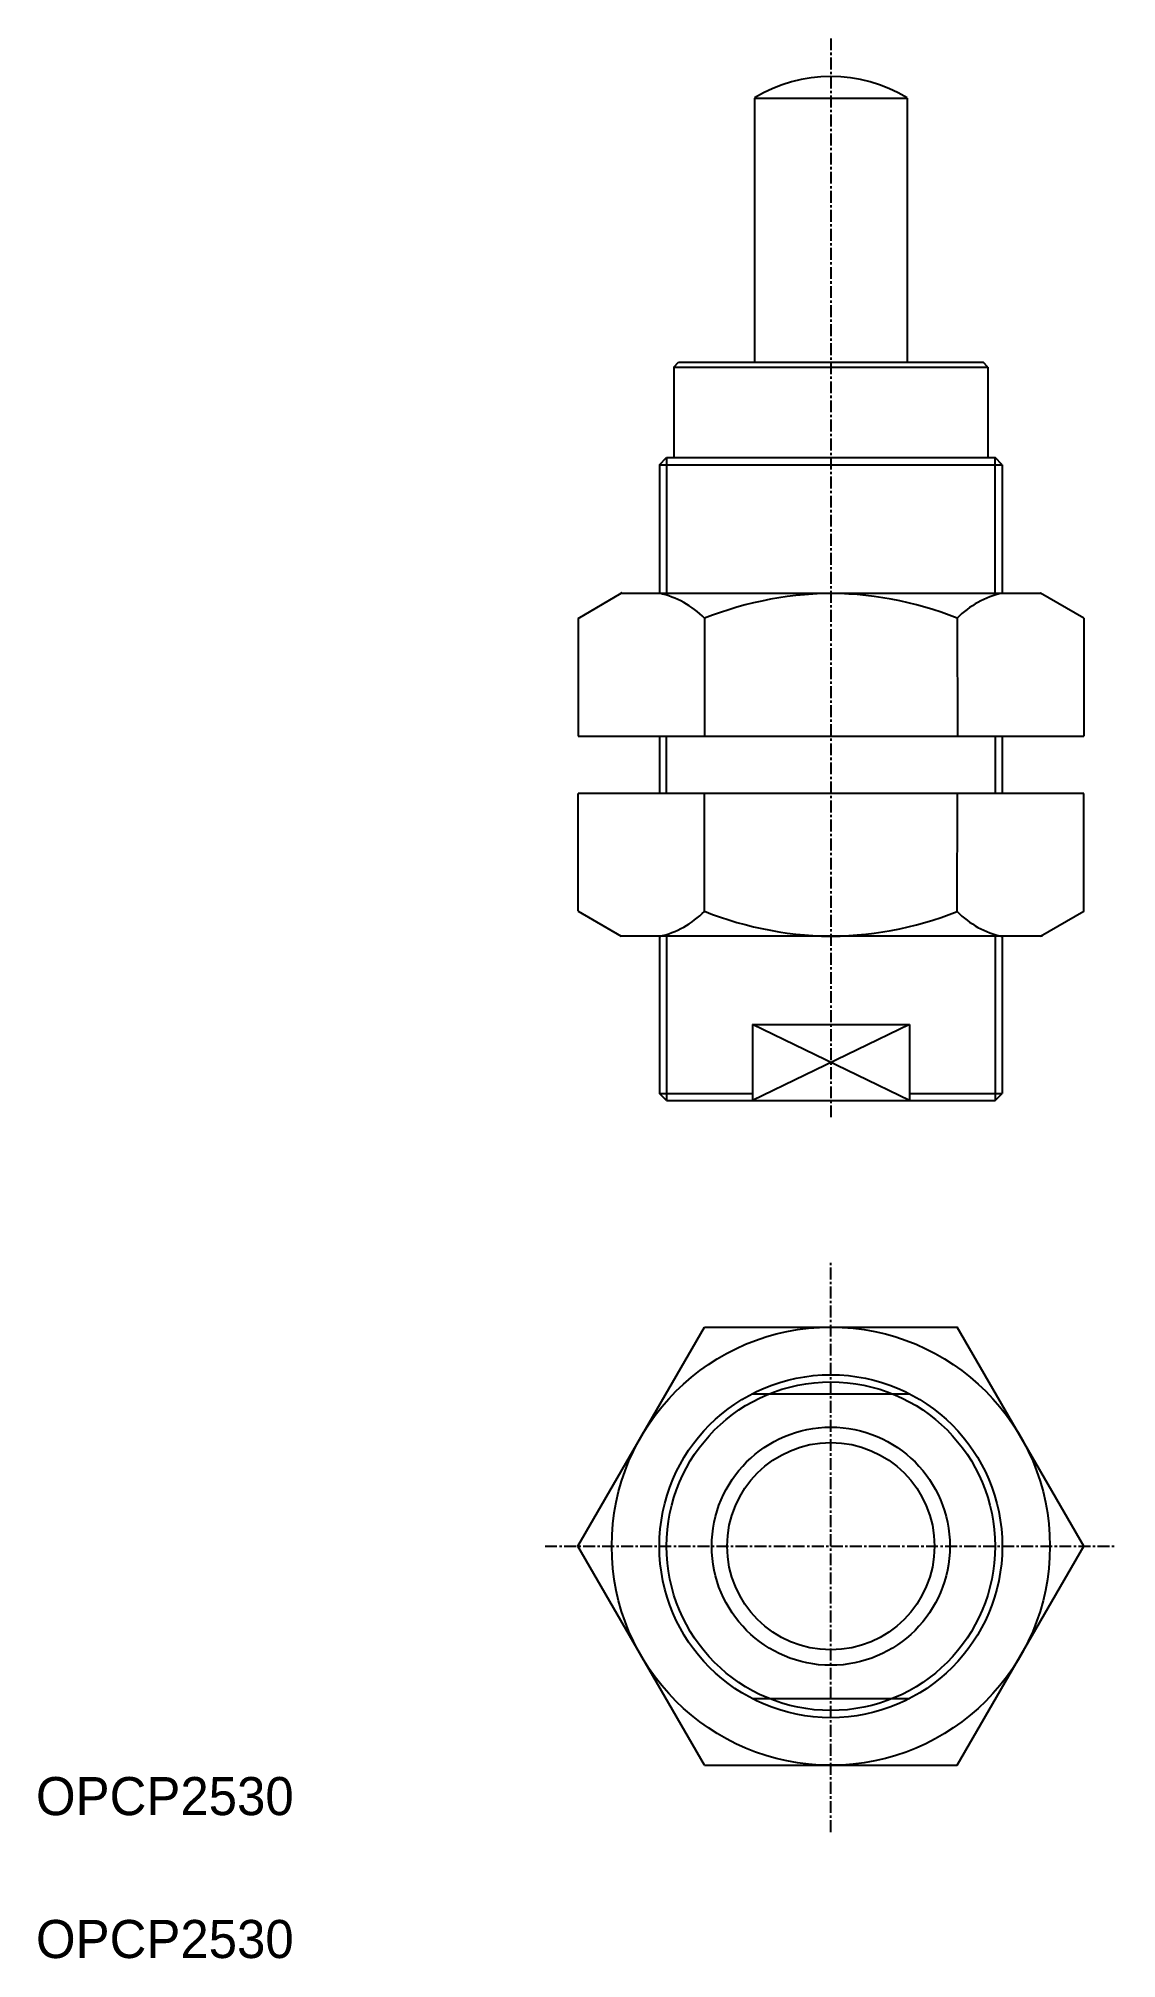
# Model space of a CAD drawing. Extents: x 10 to 123, y 10 to 211.
import ezdxf

# ---------------------------------------------------------------- set-up
doc = ezdxf.new("R2010")
doc.units = 0
doc.linetypes.add('CENTER', pattern=[2, 1.25, -0.25, 0.25, -0.25])
doc.layers.get('0').update_dxf_attribs({"linetype": 'CONTINUOUS'})
doc.layers.add('CENTER', color=1, linetype='CENTER')

msp = doc.modelspace()

# ---------------------------------------------------------------- linework, layer by layer
at = {"color": 7}
for p, q in [((85.45, 205.24), (85.45, 177.5)), ((85.45, 205.24), (101.45, 205.24)), ((101.45, 205.24), (101.45, 177.5)), ((66.91, 150.62), (71.45, 153.25)), ((120, 150.65), (115.45, 153.27)), ((120.01, 150.65), (120.01, 138.25)), ((120.01, 119.85), (120.01, 132.25)), ((66.91, 119.87), (71.45, 117.25)), ((120, 119.84), (115.45, 117.22)), ((85.21, 108), (85.21, 100)), ((101.7, 108), (101.7, 100))]:
    msp.add_line(p, q, dxfattribs=at)
at = {"color": 7, "linetype": 'CONTINUOUS'}
for p, q in [((76.95, 177), (77.45, 177.5)), ((77.45, 177.5), (109.45, 177.5)), ((85.45, 177.5), (85.45, 177.5)), ((93.45, 177.5), (93.45, 177.5)), ((109.95, 177), (109.45, 177.5)), ((76.95, 177), (109.95, 177)), ((76.95, 177), (76.95, 167.5)), ((109.95, 177), (109.95, 167.5)), ((75.45, 166.75), (76.2, 167.5)), ((76.2, 167.5), (110.7, 167.5)), ((111.45, 166.75), (110.7, 167.5)), ((75.45, 166.75), (111.45, 166.75)), ((75.45, 166.75), (75.45, 153.25)), ((111.45, 166.75), (111.45, 153.25)), ((115.45, 153.27), (71.34, 153.22)), ((71.45, 153.25), (115.56, 153.25)), ((66.91, 150.62), (66.91, 138.25)), ((80.17, 150.62), (80.17, 138.25)), ((106.73, 150.64), (106.74, 138.26)), ((66.91, 138.25), (120.01, 138.25)), ((75.45, 138.25), (75.45, 132.25)), ((111.45, 138.25), (111.45, 132.25)), ((120.01, 132.25), (66.91, 132.25)), ((66.91, 119.87), (66.91, 132.25)), ((80.17, 119.87), (80.17, 132.25)), ((106.73, 119.85), (106.74, 132.23)), ((115.67, 117.25), (71.34, 117.25)), ((75.45, 117.25), (75.45, 100.75)), ((111.45, 117.25), (111.45, 100.75)), ((85.21, 108), (101.7, 108)), ((75.45, 100.75), (85.21, 100.75)), ((76.2, 100), (75.45, 100.75)), ((76.2, 100), (110.7, 100)), ((101.7, 100.75), (111.45, 100.75)), ((110.7, 100), (111.45, 100.75)), ((66.89, 53.23), (80.17, 76.23)), ((80.17, 76.23), (106.73, 76.23)), ((120.01, 53.23), (106.73, 76.23)), ((85.2, 69.23), (101.7, 69.23)), ((80.17, 30.23), (66.89, 53.23)), ((106.73, 30.23), (120.01, 53.23)), ((85.2, 37.23), (101.7, 37.23)), ((80.17, 30.23), (106.73, 30.23))]:
    msp.add_line(p, q, dxfattribs=at)
at = {"color": 3, "linetype": 'CONTINUOUS'}
for p, q in [((76.2, 167.5), (76.2, 153.25)), ((110.7, 153.25), (110.7, 167.5)), ((76.2, 132.25), (76.2, 138.25)), ((110.7, 138.25), (110.7, 132.25)), ((76.2, 117.25), (76.2, 100)), ((110.7, 117.25), (110.7, 100)), ((101.7, 108), (85.21, 100)), ((101.7, 100), (85.21, 108))]:
    msp.add_line(p, q, dxfattribs=at)
at = {"color": 7, "linetype": 'CONTINUOUS'}
for radius in [23, 18, 10.88]:
    msp.add_circle((93.45, 53.23), radius, dxfattribs=at)
at = {"color": 3, "linetype": 'CONTINUOUS'}
for radius in [17.25, 12.5]:
    msp.add_circle((93.45, 53.23), radius, dxfattribs=at)
at = {"color": 7, "linetype": 'CONTINUOUS'}
msp.add_arc((93.45, 192.17), 15.33, 58.5402, 121.4598, dxfattribs=at)
at = {"color": 7}
for centre, radius, start, end in [((73.4, 143.99), 9.49, 101.4701, 101.7571), ((73.4, 143.99), 9.49, 44.4067, 77.5023), ((73.45, 138.12), 15.26, 79.6204, 82.4708), ((93.95, 115.77), 37.48, 89.4893, 111.5697), ((92.99, 115.77), 37.48, 68.4959, 90.5764), ((113.51, 144.01), 9.49, 102.5633, 135.659), ((73.4, 126.51), 9.49, 282.4977, 315.5933), ((93.95, 154.73), 37.48, 248.4303, 270.5107), ((92.99, 154.73), 37.48, 269.4236, 291.5041), ((113.51, 126.48), 9.49, 224.341, 257.4367)]:
    msp.add_arc(centre, radius, start, end, dxfattribs=at)
at = {"layer": 'CENTER', "color": 1, "linetype": 'CENTER'}
for p, q in [((93.45, 211.5), (93.45, 98)), ((93.45, 23.23), (93.45, 83.23)), ((63.45, 53.23), (123.45, 53.23))]:
    msp.add_line(p, q, dxfattribs=at)

# ---------------------------------------------------------------- texts
at = {"color": 7, "linetype": 'CONTINUOUS'}
for p in [(10, 25), (10, 10)]:
    msp.add_text('OPCP2530', height=4, dxfattribs=at).set_placement(p)

doc.saveas('drawing.dxf')
